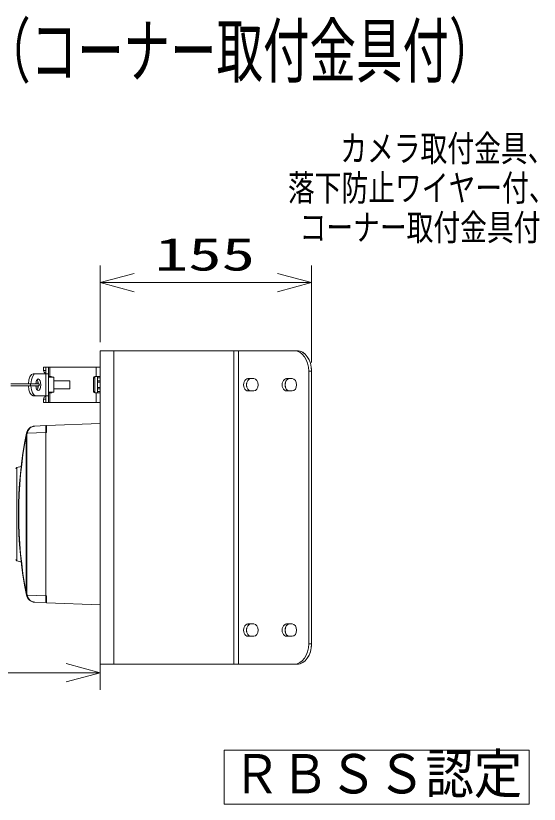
# Model space of a CAD drawing. Units: millimetres on the paper. Extents: x -63 to 64, y -59 to 59.
# Drawn here: x 24.8 to 63.2, y 1.4 to 59.3 of the extents above; entities that cross this region are included whole.
import ezdxf
from ezdxf.enums import TextEntityAlignment as Align

# ---------------------------------------------------------------- set-up
doc = ezdxf.new("R2010")
doc.units = ezdxf.units.MM
doc.layers.add('0-0_TOUROKU', color=4, linetype='Continuous')
for name, color, linetype, lineweight in [('0-1_MOJI1', 7, 'Continuous', 9), ('0-4_SUNPO', 7, 'Continuous', 9), ('0-5_0', 7, 'Continuous', 9), ('0-6_GAIKEI', 4, 'Continuous', 9)]:
    doc.layers.add(name, color=color, linetype=linetype, lineweight=lineweight)
doc.styles.add('ＭＳ ゴシック', font='')
doc.styles.get('ＭＳ ゴシック').set_extended_font_data('MS Gothic')

# ---------------------------------------------------------------- blocks, each defined once
blk = doc.blocks.new('_Open30')
at = {"layer": '0-5_0'}
blk.add_line((0, 0), (-1, 0), dxfattribs=at)
blk.add_lwpolyline([(-1, 0.2679), (0, 0), (-1, -0.2679)], dxfattribs=at)

msp = doc.modelspace()

# ---------------------------------------------------------------- linework, layer by layer
at = {"layer": '0-1_MOJI1'}
msp.add_lwpolyline([(40.098, 5.356), (62.477, 5.356), (62.477, 1.388), (40.098, 1.388)], close=True, dxfattribs=at)
at = {"layer": '0-4_SUNPO'}
for p, q in [((30.992, 35.322), (30.992, 40.947)), ((46.507, 33.82), (46.507, 40.947)), ((33.492, 39.697), (44.007, 39.697)), ((30.992, 15.417), (30.992, 9.792)), ((28.492, 11.042), (-4.2, 11.041))]:
    msp.add_line(p, q, dxfattribs=at)
at = {"layer": '0-6_GAIKEI', "color": 7}
for p, q in [((31.993, 34.697), (30.992, 34.697)), ((30.992, 11.674), (30.992, 34.697)), ((45.445, 34.697), (31.993, 34.697)), ((46.507, 13.176), (46.507, 33.195)), ((26.988, 32.995), (26.067, 32.995)), ((26.988, 31.394), (26.067, 31.394)), ((26.837, 31.15), (26.837, 30.893)), ((30.992, 30.893), (26.837, 30.893)), ((26.992, 29.192), (26.184, 29.161)), ((26.184, 29.161), (26.592, 29.176)), ((26.992, 29.192), (26.592, 29.176)), ((26.992, 29.192), (26.992, 16.192)), ((30.992, 29.342), (27.04, 29.193)), ((30.992, 29.342), (30.992, 16.042)), ((25.194, 26.199), (24.866, 26.112)), ((25.194, 19.184), (24.866, 19.272)), ((26.184, 16.222), (26.992, 16.192)), ((30.992, 16.042), (27.04, 16.19)), ((45.445, 11.674), (30.992, 11.674))]:
    msp.add_line(p, q, dxfattribs=at)
at = {"layer": '0-6_GAIKEI'}
for p, q in [((31.993, 11.674), (31.993, 34.697)), ((40.794, 11.674), (40.794, 34.697)), ((41.148, 11.674), (41.148, 34.697)), ((26.837, 33.246), (26.988, 33.246)), ((26.988, 33.496), (26.988, 30.893)), ((27.188, 30.893), (27.188, 33.496)), ((27.288, 32.795), (27.288, 33.496)), ((30.691, 32.795), (30.691, 33.496)), ((46.295, 33.195), (46.507, 33.195)), ((46.295, 13.176), (46.295, 33.195)), ((26.301, 32.27), (26.301, 32.467)), ((26.417, 32.27), (26.417, 32.43)), ((27.188, 32.995), (26.988, 32.995)), ((27.388, 32.795), (27.188, 32.795)), ((27.188, 32.745), (27.596, 32.745)), ((27.596, 31.644), (27.596, 32.745)), ((27.596, 32.495), (28.759, 32.495)), ((28.759, 31.894), (28.759, 32.495)), ((30.491, 31.694), (30.491, 32.695)), ((30.497, 32.695), (30.591, 32.695)), ((30.513, 32.758), (30.515, 32.695)), ((30.591, 32.795), (30.992, 32.795)), ((30.591, 31.594), (30.591, 32.795)), ((30.791, 32.795), (30.791, 31.594)), ((30.992, 32.695), (30.791, 32.695)), ((30.791, 32.495), (30.992, 32.495)), ((42.26, 32.645), (41.835, 32.645)), ((45.091, 32.645), (44.667, 32.645)), ((26.456, 32.27), (24.441, 32.27)), ((24.441, 32.119), (26.455, 32.119)), ((26.301, 31.922), (26.301, 32.119)), ((26.417, 31.959), (26.417, 32.119)), ((27.596, 31.894), (28.759, 31.894)), ((30.992, 32.395), (30.791, 32.395)), ((30.791, 31.994), (30.992, 31.994)), ((30.791, 31.894), (30.992, 31.894)), ((27.188, 31.394), (26.988, 31.394)), ((27.188, 31.644), (27.596, 31.644)), ((27.388, 31.594), (27.188, 31.594)), ((27.288, 30.893), (27.288, 31.594)), ((30.491, 31.694), (30.591, 31.694)), ((30.551, 31.674), (30.493, 31.674)), ((30.551, 31.674), (30.551, 31.602)), ((30.591, 31.594), (30.992, 31.594)), ((30.691, 30.893), (30.691, 31.594)), ((30.992, 31.694), (30.791, 31.694)), ((41.835, 31.744), (42.26, 31.744)), ((44.667, 31.744), (45.091, 31.744)), ((26.837, 31.143), (26.988, 31.143)), ((27.04, 29.193), (27.04, 28.692)), ((25.578, 28.643), (25.55, 28.503)), ((25.564, 28.493), (25.598, 28.493)), ((25.564, 28.493), (25.564, 16.89)), ((25.579, 28.65), (25.578, 28.643)), ((25.625, 28.634), (25.578, 28.643)), ((25.625, 28.634), (25.598, 28.493)), ((25.598, 28.493), (25.598, 16.89)), ((25.627, 28.64), (25.625, 28.634)), ((26.992, 28.692), (25.627, 28.64)), ((26.992, 28.692), (27.04, 28.692)), ((24.866, 26.112), (24.866, 19.272)), ((25.598, 16.89), (25.55, 16.881)), ((25.55, 16.881), (25.578, 16.74)), ((25.564, 16.89), (25.598, 16.89)), ((25.598, 16.89), (25.625, 16.75)), ((25.625, 16.75), (25.578, 16.74)), ((25.578, 16.74), (25.579, 16.733)), ((25.625, 16.75), (25.627, 16.744)), ((25.627, 16.744), (26.992, 16.692)), ((26.992, 16.692), (27.04, 16.692)), ((27.04, 16.692), (27.04, 16.19)), ((42.26, 14.627), (41.835, 14.627)), ((45.091, 14.627), (44.667, 14.627)), ((41.835, 13.726), (42.26, 13.726)), ((44.667, 13.726), (45.091, 13.726)), ((46.295, 13.176), (46.507, 13.176))]:
    msp.add_line(p, q, dxfattribs=at)
at = {"layer": '0-6_GAIKEI', "color": 7}
msp.add_lwpolyline([(30.992, 33.496), (26.837, 33.496), (26.837, 33.239)], dxfattribs=at)
at = {"layer": '0-6_GAIKEI'}
for points in [[(30.491, 32.616), (30.493, 32.646), (30.495, 32.672), (30.496, 32.692), (30.498, 32.707), (30.499, 32.711), (30.5, 32.714), (30.5, 32.715), (30.501, 32.715), (30.501, 32.715)], [(30.501, 32.715), (30.501, 32.715), (30.502, 32.715), (30.502, 32.714), (30.503, 32.713), (30.504, 32.709), (30.505, 32.703), (30.505, 32.695)], [(30.547, 31.694), (30.548, 31.686), (30.549, 31.68), (30.55, 31.676), (30.55, 31.675), (30.551, 31.674), (30.551, 31.674), (30.551, 31.674)]]:
    msp.add_lwpolyline(points, dxfattribs=at)
at = {"layer": '0-6_GAIKEI', "color": 7}
for centre, radius, start, end in [((27.038, 33.239), 0.2, 180.00001, 255.52249), ((27.038, 31.15), 0.2, 104.47751, 180.00001), ((26.209, 28.518), 0.643, 92.18433, 168.75861), ((27.042, 29.144), 0.05, 92.14772, 180), ((55.522, 22.692), 30.53, 168.75861, 191.24139), ((24.892, 26.015), 0.1, 105.00005, 179.99992), ((24.892, 19.368), 0.1, 180.00008, 254.99995), ((26.209, 16.866), 0.643, 191.24139, 267.81567), ((27.042, 16.24), 0.05, 180, 267.85241)]:
    msp.add_arc(centre, radius, start, end, dxfattribs=at)
at = {"layer": '0-6_GAIKEI'}
for centre, radius, start, end in [((27.388, 32.695), 0.1, 30.00082, 90), ((30.591, 32.695), 0.1, 90, 180.00001), ((26.456, 32.194), 0.0751, 269.99823, 89.99991), ((27.388, 31.694), 0.1, 270, 330.00083), ((30.591, 31.694), 0.1, 180.00001, 270), ((55.487, 22.692), 30.48, 169.0274, 190.9726), ((26.21, 31.483), 2.903, 257.44809, 258.41044), ((26.21, 13.9), 2.903, 101.58959, 102.55194), ((26.209, 16.865), 0.643, 264.54648, 267.816)]:
    msp.add_arc(centre, radius, start, end, dxfattribs=at)
for centre, major_axis, ratio, start_param, end_param in [((45.233, 33.195), (0, 1.501), 0.707107, 4.712389, 6.283185), ((45.445, 33.195), (0, -1.501), 0.707107, 1.570796, 3.141593), ((26.247, 32.194), (0, 0.801), 0.435231, 6.283185, 7.760094), ((26.443, 32.194), (0, 0.425), 0.435231, 6.283185, 7.676582), ((26.263, 32.194), (0, 0.425), 0.435231, 4.888224, 5.774846), ((26.443, 32.194), (0, 0.425), 0.435231, 3.141593, 6.283185), ((41.835, 32.194), (0, 0.45), 0.707107, 6.283185, 9.424778), ((42.048, 32.194), (0, 0.45), 0.707107, 6.283185, 9.424778), ((42.048, 32.194), (0, 0.45), 0.707107, 6.283185, 9.418289), ((42.26, 32.194), (0, 0.45), 0.707107, 3.141593, 6.283185), ((44.667, 32.194), (0, 0.45), 0.707107, 6.283185, 9.424778), ((44.879, 32.194), (0, 0.45), 0.707107, 6.283185, 9.424778), ((44.879, 32.194), (0, 0.45), 0.707107, 6.283185, 9.417102), ((45.091, 32.194), (0, 0.45), 0.707107, 3.141593, 6.283185), ((25.857, 32.194), (0, 0.0751), 0.080244, 3.141593, 6.283185), ((26.247, 32.194), (0, 0.801), 0.435231, 1.664684, 3.141593), ((26.443, 32.194), (0, 0.425), 0.435231, 1.748196, 3.141593), ((26.263, 32.194), (0, 0.425), 0.435231, 3.649932, 4.534989), ((26.209, 28.503), (0.025, -0.658), 0.902574, 3.141872, 4.468442), ((25.599, 28.493), (0.0491, -0.0095), 0.186983, 3.141593, 3.94511), ((25.599, 28.493), (-0.0491, 0.0095), 0.004758, 6.283185, 7.829444), ((25.599, 16.89), (0.0491, 0.0095), 0.186977, 2.338091, 3.141593), ((26.209, 16.881), (-0.025, -0.658), 0.902574, 4.956321, 6.282895), ((41.835, 14.177), (0, 0.45), 0.707107, 6.283185, 9.424778), ((42.048, 14.177), (0, 0.45), 0.707107, 0, 3.141593), ((42.048, 14.177), (0, 0.45), 0.707107, 6.283185, 9.418289), ((42.26, 14.177), (0, 0.45), 0.707107, 3.141593, 6.283185), ((44.667, 14.177), (0, 0.45), 0.707107, 6.283185, 9.424778), ((44.879, 14.177), (0, 0.45), 0.707107, 6.283185, 9.424778), ((44.879, 14.177), (0, 0.45), 0.707107, 6.283185, 9.417102), ((45.091, 14.177), (0, 0.45), 0.707107, 3.141593, 6.283185), ((45.233, 13.176), (0, 1.501), 0.707107, 3.141593, 4.712389), ((45.445, 13.176), (0, -1.501), 0.707107, 6.283185, 7.853982)]:
    msp.add_ellipse(centre, major_axis=major_axis, ratio=ratio, start_param=start_param, end_param=end_param, dxfattribs=at)
at = {"layer": '0-6_GAIKEI', "color": 7}
for centre, major_axis, ratio, start_param, end_param in [((45.445, 33.195), (0, 1.501), 0.707107, 4.712389, 6.283185), ((26.067, 32.194), (0, 0.801), 0.435231, 6.283185, 7.760094), ((26.067, 32.194), (0, -0.801), 0.435231, 4.806277, 6.283185), ((45.445, 13.176), (0, 1.501), 0.707107, 3.141593, 4.712389)]:
    msp.add_ellipse(centre, major_axis=major_axis, ratio=ratio, start_param=start_param, end_param=end_param, dxfattribs=at)

# ---------------------------------------------------------------- block references
at = {"layer": '0-4_SUNPO', "xscale": 2.5, "yscale": 2.5}
for p, rotation in [((30.992, 39.697), 180), ((30.992, 11.042), 0.00095)]:
    msp.add_blockref('_Open30', p, dxfattribs=dict(at, rotation=rotation))
msp.add_blockref('_Open30', (46.507, 39.697), dxfattribs=at)

# ---------------------------------------------------------------- texts
at = {"layer": '0-0_TOUROKU', "style": 'ＭＳ ゴシック', "width": 0.75}
for s, p in [('カメラ取付金具、', (48.611, 48.018)), ('落下防止ワイヤー付、', (44.771, 45.118)), ('コーナー取付金具付', (45.624, 42.218))]:
    msp.add_text(s, height=1.921, dxfattribs=at).set_placement(p, align=Align.BOTTOM_LEFT)
at = {"layer": '0-1_MOJI1', "style": 'ＭＳ ゴシック'}
for s, height, width, p in [('屋外ＨＤハウジング一体型ＮＷカメラ（コーナー取付金具付）', 3.848, 0.65, (-35.523, 53.648)), ('ＲＢＳＳ認定', 2.889, 0.9, (40.688, 1.317))]:
    msp.add_text(s, height=height, dxfattribs=dict(at, width=width)).set_placement(p, align=Align.BOTTOM_LEFT)
at = {"layer": '0-4_SUNPO', "style": 'ＭＳ ゴシック', "width": 1.5}
msp.add_text('155', height=2.405, dxfattribs=at).set_placement((34.999, 39.859), align=Align.BOTTOM_LEFT)

doc.saveas('drawing.dxf')
